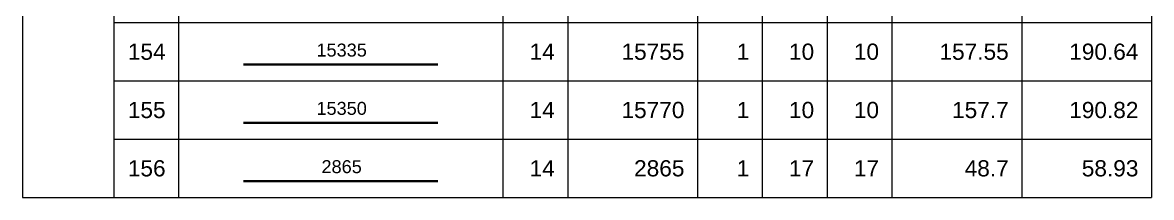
# Model space of a CAD drawing. Header units: millimetres. Extents: x 30086 to 1125792, y -12781 to 95911.
# Drawn here: x 1095159 to 1125792, y 40193 to 44945 of the extents above; entities that cross this region are included whole.
import ezdxf
from ezdxf.enums import TextEntityAlignment as Align

# ---------------------------------------------------------------- set-up
doc = ezdxf.new("R2010")
doc.units = ezdxf.units.MM
doc.header["$MEASUREMENT"] = 0
for name, color, linetype, lineweight in [('NDC_FRAME', 7, 'Continuous', 20), ('NDC_S_REBAR', 4, 'Continuous', 35), ('NDC_S_VN TEXT', 7, 'Continuous', 20), ('NDC_Table', 3, 'Continuous', 20)]:
    doc.layers.add(name, color=color, linetype=linetype, lineweight=lineweight)
doc.styles.add('ARIAL', font='arial.ttf', dxfattribs={"width": 0.8})

# ---------------------------------------------------------------- blocks, each defined once
blk = doc.blocks.new('dang01')
at = {"layer": 'NDC_S_REBAR'}
blk.add_line((3405, -650), (6405, -650), dxfattribs=at)
at = {"layer": 'NDC_Table'}
for p, q in [((0, 0), (0, -900)), ((1405, 0), (1405, -900)), ((2405, 0), (2405, -900)), ((7405, 0), (7405, -900)), ((8405, 0), (8405, -900)), ((10405, 0), (10405, -900)), ((11405, 0), (11405, -900)), ((12405, 0), (12405, -900)), ((13405, 0), (13405, -900)), ((15405, 0), (15405, -900)), ((17405, 0), (17405, -900)), ((1405, -900), (17405, -900))]:
    blk.add_line(p, q, dxfattribs=at)
at = {"layer": 'NDC_S_VN TEXT', "style": 'ARIAL'}
for p in [(2205, -450), (8205, -450), (10205, -450), (11205, -450), (12205, -450), (13205, -450), (15205, -450), (17205, -450)]:
    blk.add_attdef('D03', text='', height=250, dxfattribs=at).set_placement(p, align=Align.MIDDLE_RIGHT)
blk.add_attdef('00000000', text='', height=200, dxfattribs=at).set_placement((4920, -425), align=Align.MIDDLE_CENTER)

msp = doc.modelspace()

# ---------------------------------------------------------------- linework, layer by layer
at = {"layer": 'NDC_FRAME', "ltscale": 200}
msp.add_line((1095159, 40193.4), (1097632.3, 40193.4), dxfattribs=at)

# ---------------------------------------------------------------- block references
ref = msp.add_blockref('dang01', (1095159, 46529.4), dxfattribs=dict(at, xscale=1.759999999999996, yscale=1.759999999999996, zscale=1.759999999999996))
ref.add_attrib('D03', '153', dxfattribs={"layer": 'NDC_S_VN TEXT', "height": 440, "style": 'ARIAL'}).set_placement((1099040.3, 45737.4), align=Align.MIDDLE_RIGHT)
ref.add_attrib('00000000', '1450', dxfattribs={"layer": 'NDC_S_VN TEXT', "height": 352, "style": 'ARIAL'}).set_placement((1103817.5, 45781.9), align=Align.MIDDLE_CENTER)
ref.add_attrib('D03', '14', dxfattribs={"layer": 'NDC_S_VN TEXT', "height": 440, "style": 'ARIAL'}).set_placement((1109600.3, 45737.4), align=Align.MIDDLE_RIGHT)
ref.add_attrib('D03', '1450', dxfattribs={"layer": 'NDC_S_VN TEXT', "height": 440, "style": 'ARIAL'}).set_placement((1113120.3, 45737.4), align=Align.MIDDLE_RIGHT)
ref.add_attrib('D03', '1', dxfattribs={"layer": 'NDC_S_VN TEXT', "height": 440, "style": 'ARIAL'}).set_placement((1114880.3, 45737.4), align=Align.MIDDLE_RIGHT)
ref.add_attrib('D03', '100', dxfattribs={"layer": 'NDC_S_VN TEXT', "height": 440, "style": 'ARIAL'}).set_placement((1116640.3, 45737.4), align=Align.MIDDLE_RIGHT)
ref.add_attrib('D03', '100', dxfattribs={"layer": 'NDC_S_VN TEXT', "height": 440, "style": 'ARIAL'}).set_placement((1118400.3, 45738), align=Align.MIDDLE_RIGHT)
ref.add_attrib('D03', '145', dxfattribs={"layer": 'NDC_S_VN TEXT', "height": 440, "style": 'ARIAL'}).set_placement((1121920.3, 45737.4), align=Align.MIDDLE_RIGHT)
ref.add_attrib('D03', '175.45', dxfattribs={"layer": 'NDC_S_VN TEXT', "height": 440, "style": 'ARIAL'}).set_placement((1125440.3, 45737.4), align=Align.MIDDLE_RIGHT)
ref = msp.add_blockref('dang01', (1095159, 44945.4), dxfattribs=dict(at, xscale=1.759999999999996, yscale=1.759999999999996, zscale=1.759999999999996))
ref.add_attrib('D03', '154', dxfattribs={"layer": 'NDC_S_VN TEXT', "height": 440, "style": 'ARIAL'}).set_placement((1099040.3, 44153.4), align=Align.MIDDLE_RIGHT)
ref.add_attrib('00000000', '15335', dxfattribs={"layer": 'NDC_S_VN TEXT', "height": 352, "style": 'ARIAL'}).set_placement((1103817.5, 44197.9), align=Align.MIDDLE_CENTER)
ref.add_attrib('D03', '14', dxfattribs={"layer": 'NDC_S_VN TEXT', "height": 440, "style": 'ARIAL'}).set_placement((1109600.3, 44153.4), align=Align.MIDDLE_RIGHT)
ref.add_attrib('D03', '15755', dxfattribs={"layer": 'NDC_S_VN TEXT', "height": 440, "style": 'ARIAL'}).set_placement((1113120.3, 44153.4), align=Align.MIDDLE_RIGHT)
ref.add_attrib('D03', '1', dxfattribs={"layer": 'NDC_S_VN TEXT', "height": 440, "style": 'ARIAL'}).set_placement((1114880.3, 44153.4), align=Align.MIDDLE_RIGHT)
ref.add_attrib('D03', '10', dxfattribs={"layer": 'NDC_S_VN TEXT', "height": 440, "style": 'ARIAL'}).set_placement((1116640.3, 44153.4), align=Align.MIDDLE_RIGHT)
ref.add_attrib('D03', '10', dxfattribs={"layer": 'NDC_S_VN TEXT', "height": 440, "style": 'ARIAL'}).set_placement((1118400.3, 44154), align=Align.MIDDLE_RIGHT)
ref.add_attrib('D03', '157.55', dxfattribs={"layer": 'NDC_S_VN TEXT', "height": 440, "style": 'ARIAL'}).set_placement((1121920.3, 44153.4), align=Align.MIDDLE_RIGHT)
ref.add_attrib('D03', '190.64', dxfattribs={"layer": 'NDC_S_VN TEXT', "height": 440, "style": 'ARIAL'}).set_placement((1125440.3, 44153.4), align=Align.MIDDLE_RIGHT)
ref = msp.add_blockref('dang01', (1095159, 43361.4), dxfattribs=dict(at, xscale=1.759999999999996, yscale=1.759999999999996, zscale=1.759999999999996))
ref.add_attrib('D03', '155', dxfattribs={"layer": 'NDC_S_VN TEXT', "height": 440, "style": 'ARIAL'}).set_placement((1099040.3, 42569.4), align=Align.MIDDLE_RIGHT)
ref.add_attrib('00000000', '15350', dxfattribs={"layer": 'NDC_S_VN TEXT', "height": 352, "style": 'ARIAL'}).set_placement((1103817.5, 42613.9), align=Align.MIDDLE_CENTER)
ref.add_attrib('D03', '14', dxfattribs={"layer": 'NDC_S_VN TEXT', "height": 440, "style": 'ARIAL'}).set_placement((1109600.3, 42569.4), align=Align.MIDDLE_RIGHT)
ref.add_attrib('D03', '15770', dxfattribs={"layer": 'NDC_S_VN TEXT', "height": 440, "style": 'ARIAL'}).set_placement((1113120.3, 42569.4), align=Align.MIDDLE_RIGHT)
ref.add_attrib('D03', '1', dxfattribs={"layer": 'NDC_S_VN TEXT', "height": 440, "style": 'ARIAL'}).set_placement((1114880.3, 42569.4), align=Align.MIDDLE_RIGHT)
ref.add_attrib('D03', '10', dxfattribs={"layer": 'NDC_S_VN TEXT', "height": 440, "style": 'ARIAL'}).set_placement((1116640.3, 42569.4), align=Align.MIDDLE_RIGHT)
ref.add_attrib('D03', '10', dxfattribs={"layer": 'NDC_S_VN TEXT', "height": 440, "style": 'ARIAL'}).set_placement((1118400.3, 42570), align=Align.MIDDLE_RIGHT)
ref.add_attrib('D03', '157.7', dxfattribs={"layer": 'NDC_S_VN TEXT', "height": 440, "style": 'ARIAL'}).set_placement((1121920.3, 42569.4), align=Align.MIDDLE_RIGHT)
ref.add_attrib('D03', '190.82', dxfattribs={"layer": 'NDC_S_VN TEXT', "height": 440, "style": 'ARIAL'}).set_placement((1125440.3, 42569.4), align=Align.MIDDLE_RIGHT)
ref = msp.add_blockref('dang01', (1095159, 41777.4), dxfattribs=dict(at, xscale=1.759999999999996, yscale=1.759999999999996, zscale=1.759999999999996))
ref.add_attrib('D03', '156', dxfattribs={"layer": 'NDC_S_VN TEXT', "height": 440, "style": 'ARIAL'}).set_placement((1099040.3, 40985.4), align=Align.MIDDLE_RIGHT)
ref.add_attrib('00000000', '2865', dxfattribs={"layer": 'NDC_S_VN TEXT', "height": 352, "style": 'ARIAL'}).set_placement((1103817.5, 41029.9), align=Align.MIDDLE_CENTER)
ref.add_attrib('D03', '14', dxfattribs={"layer": 'NDC_S_VN TEXT', "height": 440, "style": 'ARIAL'}).set_placement((1109600.3, 40985.4), align=Align.MIDDLE_RIGHT)
ref.add_attrib('D03', '2865', dxfattribs={"layer": 'NDC_S_VN TEXT', "height": 440, "style": 'ARIAL'}).set_placement((1113120.3, 40985.4), align=Align.MIDDLE_RIGHT)
ref.add_attrib('D03', '1', dxfattribs={"layer": 'NDC_S_VN TEXT', "height": 440, "style": 'ARIAL'}).set_placement((1114880.3, 40985.4), align=Align.MIDDLE_RIGHT)
ref.add_attrib('D03', '17', dxfattribs={"layer": 'NDC_S_VN TEXT', "height": 440, "style": 'ARIAL'}).set_placement((1116640.3, 40985.4), align=Align.MIDDLE_RIGHT)
ref.add_attrib('D03', '17', dxfattribs={"layer": 'NDC_S_VN TEXT', "height": 440, "style": 'ARIAL'}).set_placement((1118400.3, 40986), align=Align.MIDDLE_RIGHT)
ref.add_attrib('D03', '48.7', dxfattribs={"layer": 'NDC_S_VN TEXT', "height": 440, "style": 'ARIAL'}).set_placement((1121920.3, 40985.4), align=Align.MIDDLE_RIGHT)
ref.add_attrib('D03', '58.93', dxfattribs={"layer": 'NDC_S_VN TEXT', "height": 440, "style": 'ARIAL'}).set_placement((1125440.3, 40985.4), align=Align.MIDDLE_RIGHT)

doc.saveas('drawing.dxf')
